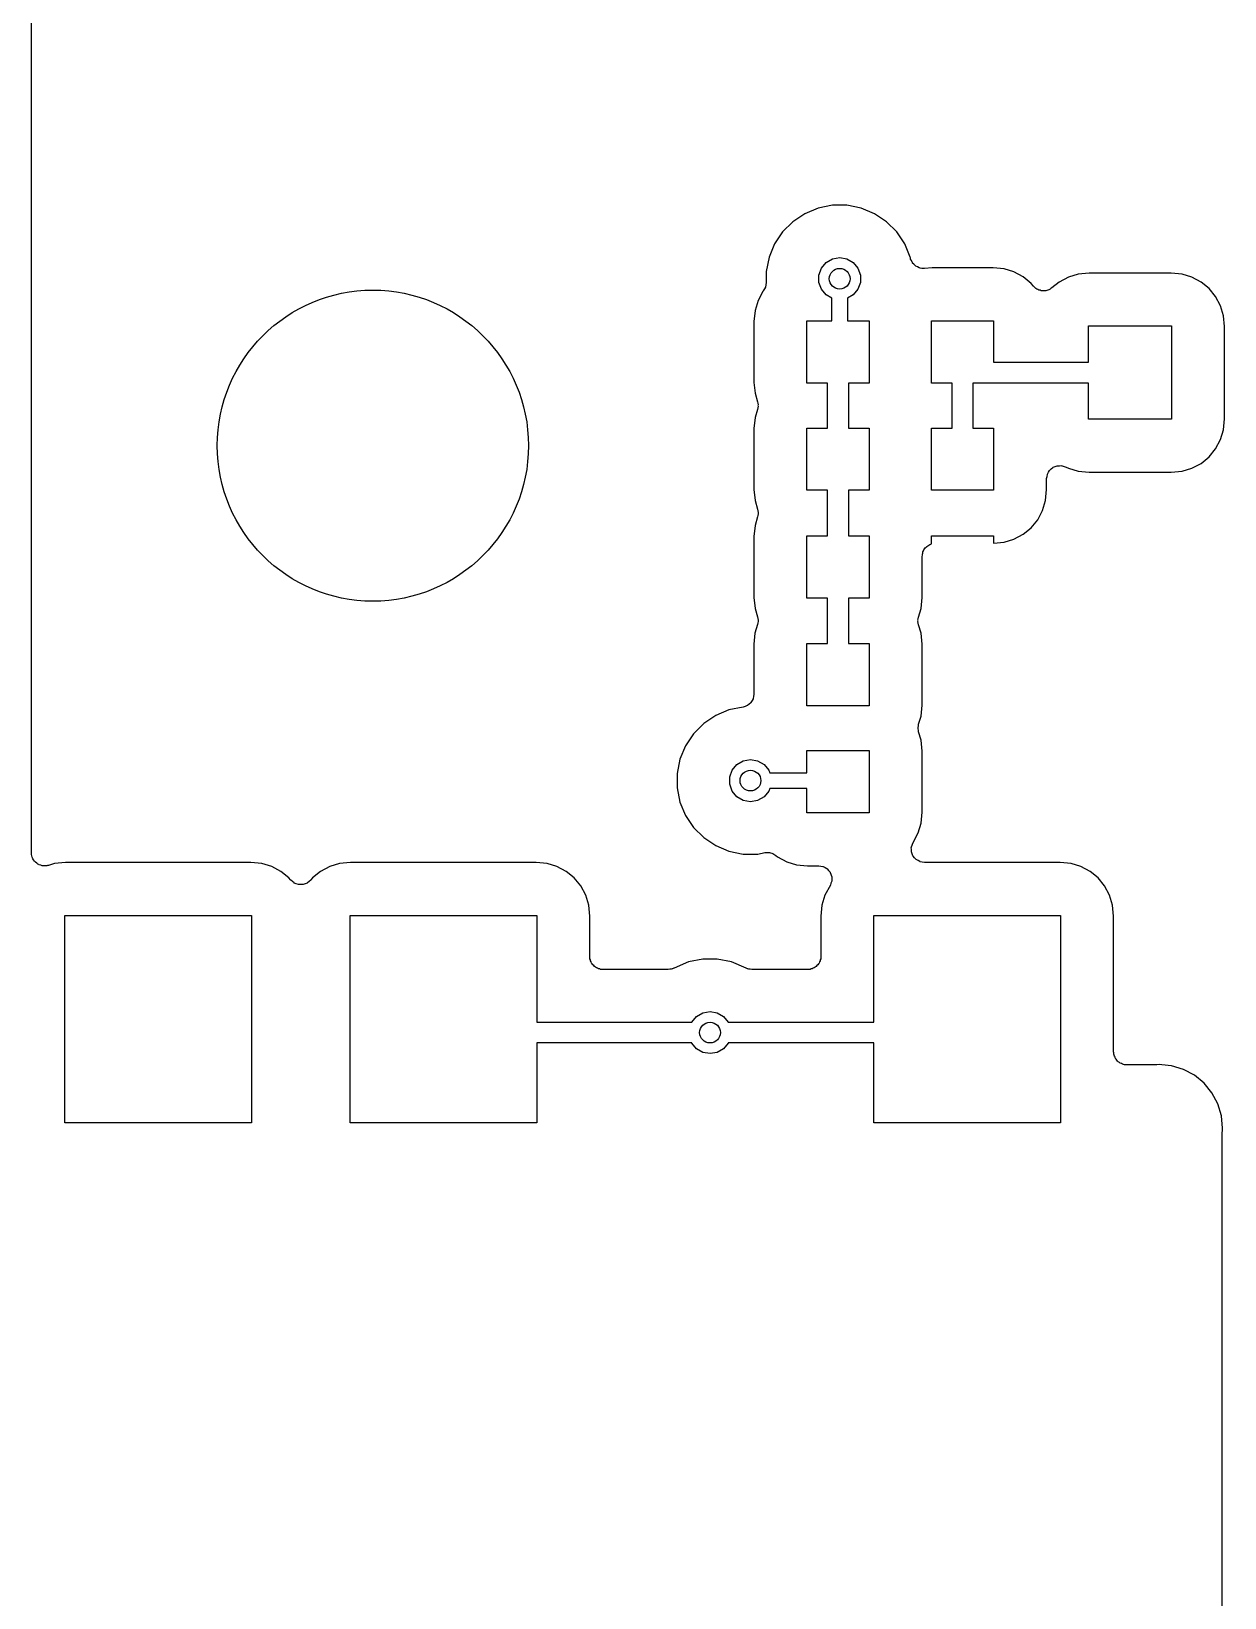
# Model space of a CAD drawing. Extents: x 552.7 to 632.3, y 410.9 to 459.8.
# Drawn here: x 552.66 to 564.16, y 426.18 to 441.29 of the extents above; entities that cross this region are included whole.
import ezdxf

# ---------------------------------------------------------------- set-up
doc = ezdxf.new("R2010")
doc.units = 0
doc.header["$MEASUREMENT"] = 0
doc.layers.add('BLACK', color=7, linetype='CONTINUOUS')

msp = doc.modelspace()

# ---------------------------------------------------------------- linework, layer by layer
at = {"layer": 'BLACK', "linetype": 'CONTINUOUS'}
for p, q in [((552.658, 433.364), (552.658, 459.649)), ((560.243, 439.581), (560.115, 439.527)), ((560.38, 439.608), (560.243, 439.581)), ((560.52, 439.608), (560.38, 439.608)), ((560.657, 439.581), (560.52, 439.608)), ((560.785, 439.527), (560.657, 439.581)), ((559.999, 439.45), (559.9, 439.351)), ((560.115, 439.527), (559.999, 439.45)), ((560.901, 439.45), (560.785, 439.527)), ((561, 439.351), (560.901, 439.45)), ((559.9, 439.351), (559.823, 439.235)), ((561.077, 439.235), (561, 439.351)), ((559.769, 439.107), (559.742, 438.97)), ((559.823, 439.235), (559.769, 439.107)), ((560.319, 439.056), (560.381, 439.091)), ((560.381, 439.091), (560.45, 439.103)), ((560.45, 439.103), (560.519, 439.091)), ((560.519, 439.091), (560.581, 439.056)), ((561.131, 439.107), (561.077, 439.235)), ((561.132, 439.1), (561.131, 439.107)), ((561.134, 439.095), (561.132, 439.1)), ((561.134, 439.09), (561.134, 439.095)), ((561.142, 439.075), (561.134, 439.09)), ((559.742, 438.97), (559.742, 438.863)), ((560.25, 438.935), (560.274, 439.002)), ((560.274, 439.002), (560.319, 439.056)), ((560.581, 439.056), (560.626, 439.002)), ((560.626, 439.002), (560.65, 438.935)), ((561.148, 439.059), (561.142, 439.075)), ((561.151, 439.055), (561.148, 439.059)), ((561.153, 439.051), (561.151, 439.055)), ((561.166, 439.039), (561.153, 439.051)), ((561.177, 439.026), (561.166, 439.039)), ((561.181, 439.023), (561.177, 439.026)), ((561.185, 439.02), (561.181, 439.023)), ((561.201, 439.013), (561.185, 439.02)), ((561.216, 439.004), (561.201, 439.013)), ((561.221, 439.004), (561.216, 439.004)), ((561.225, 439.002), (561.221, 439.004)), ((561.242, 439), (561.225, 439.002)), ((561.259, 438.998), (561.242, 439)), ((561.264, 438.999), (561.259, 438.998)), ((561.269, 438.998), (561.264, 438.999)), ((561.34, 439.005), (561.269, 438.998)), ((561.928, 439.005), (561.34, 439.005)), ((562.034, 438.995), (561.928, 439.005)), ((562.13, 438.966), (562.034, 438.995)), ((562.218, 438.919), (562.13, 438.966)), ((562.75, 438.944), (562.655, 438.915)), ((562.856, 438.955), (562.75, 438.944)), ((563.644, 438.955), (562.856, 438.955)), ((563.75, 438.944), (563.644, 438.955)), ((563.845, 438.915), (563.75, 438.944)), ((559.724, 438.801), (559.713, 438.782)), ((559.734, 438.819), (559.724, 438.801)), ((559.735, 438.82), (559.734, 438.82)), ((559.734, 438.82), (559.734, 438.819)), ((559.738, 438.841), (559.735, 438.82)), ((559.742, 438.863), (559.738, 438.841)), ((560.25, 438.865), (560.25, 438.935)), ((560.274, 438.798), (560.25, 438.865)), ((560.319, 438.744), (560.274, 438.798)), ((560.626, 438.798), (560.581, 438.744)), ((560.65, 438.865), (560.626, 438.798)), ((560.65, 438.935), (560.65, 438.865)), ((562.295, 438.855), (562.218, 438.919)), ((562.317, 438.828), (562.295, 438.855)), ((562.326, 438.821), (562.317, 438.828)), ((562.333, 438.812), (562.326, 438.821)), ((562.342, 438.807), (562.333, 438.812)), ((562.351, 438.799), (562.342, 438.807)), ((562.361, 438.796), (562.351, 438.799)), ((562.371, 438.79), (562.361, 438.796)), ((562.382, 438.788), (562.371, 438.79)), ((562.392, 438.784), (562.382, 438.788)), ((562.447, 438.787), (562.436, 438.783)), ((562.458, 438.789), (562.447, 438.787)), ((562.467, 438.794), (562.458, 438.789)), ((562.478, 438.798), (562.467, 438.794)), ((562.486, 438.805), (562.478, 438.798)), ((562.496, 438.811), (562.486, 438.805)), ((562.566, 438.868), (562.496, 438.811)), ((562.655, 438.915), (562.566, 438.868)), ((563.934, 438.868), (563.845, 438.915)), ((564.011, 438.805), (563.934, 438.868)), ((564.074, 438.727), (564.011, 438.805)), ((559.663, 438.69), (559.634, 438.594)), ((559.71, 438.778), (559.663, 438.69)), ((559.713, 438.782), (559.71, 438.778)), ((560.375, 438.712), (560.319, 438.744)), ((560.375, 438.494), (560.375, 438.712)), ((560.581, 438.744), (560.525, 438.712)), ((560.525, 438.712), (560.525, 438.494)), ((562.403, 438.784), (562.392, 438.784)), ((562.414, 438.782), (562.403, 438.784)), ((562.425, 438.784), (562.414, 438.782)), ((562.436, 438.783), (562.425, 438.784)), ((564.122, 438.639), (564.074, 438.727)), ((564.151, 438.543), (564.122, 438.639)), ((559.634, 438.594), (559.623, 438.488)), ((559.623, 438.488), (559.623, 437.9)), ((560.134, 437.894), (560.134, 438.494)), ((560.134, 438.494), (560.375, 438.494)), ((560.525, 438.494), (560.734, 438.494)), ((560.734, 438.494), (560.734, 437.894)), ((561.334, 437.894), (561.334, 438.494)), ((561.334, 438.494), (561.934, 438.494)), ((561.934, 438.494), (561.934, 438.094)), ((564.161, 438.438), (564.151, 438.543)), ((562.85, 438.094), (562.85, 438.444)), ((562.85, 438.444), (563.65, 438.444)), ((563.65, 438.444), (563.65, 437.544)), ((564.161, 437.55), (564.161, 438.438)), ((561.934, 438.094), (562.85, 438.094)), ((559.623, 437.9), (559.634, 437.795)), ((560.334, 437.894), (560.134, 437.894)), ((560.334, 437.46), (560.334, 437.894)), ((560.734, 437.894), (560.534, 437.894)), ((560.534, 437.894), (560.534, 437.46)), ((561.534, 437.894), (561.334, 437.894)), ((561.534, 437.46), (561.534, 437.894)), ((561.82, 437.894), (561.734, 437.894)), ((561.734, 437.894), (561.734, 437.46)), ((561.826, 437.893), (561.82, 437.894)), ((561.839, 437.894), (561.826, 437.893)), ((562.85, 437.894), (561.839, 437.894)), ((562.85, 437.544), (562.85, 437.894)), ((559.634, 437.795), (559.658, 437.714)), ((559.658, 437.64), (559.634, 437.56)), ((559.658, 437.714), (559.66, 437.699)), ((559.66, 437.655), (559.658, 437.64)), ((559.66, 437.699), (559.663, 437.684)), ((559.663, 437.67), (559.66, 437.655)), ((559.663, 437.684), (559.662, 437.677)), ((559.662, 437.677), (559.663, 437.67)), ((559.634, 437.56), (559.623, 437.454)), ((559.623, 437.454), (559.623, 436.866)), ((560.134, 436.86), (560.134, 437.46)), ((560.134, 437.46), (560.334, 437.46)), ((560.534, 437.46), (560.734, 437.46)), ((560.734, 437.46), (560.734, 436.86)), ((561.334, 436.86), (561.334, 437.46)), ((561.334, 437.46), (561.534, 437.46)), ((561.734, 437.46), (561.934, 437.46)), ((561.934, 437.46), (561.934, 436.86)), ((563.65, 437.544), (562.85, 437.544)), ((564.122, 437.348), (564.151, 437.444)), ((564.151, 437.444), (564.161, 437.55)), ((564.074, 437.26), (564.122, 437.348)), ((563.934, 437.119), (564.011, 437.183)), ((564.011, 437.183), (564.074, 437.26)), ((562.445, 436.972), (562.449, 436.992)), ((562.449, 436.992), (562.452, 437.012)), ((562.452, 437.012), (562.453, 437.014)), ((562.453, 437.016), (562.463, 437.033)), ((562.453, 437.014), (562.453, 437.016)), ((562.463, 437.033), (562.472, 437.051)), ((562.472, 437.051), (562.474, 437.052)), ((562.474, 437.052), (562.475, 437.054)), ((562.475, 437.054), (562.49, 437.067)), ((562.49, 437.067), (562.505, 437.08)), ((562.505, 437.08), (562.507, 437.081)), ((562.507, 437.081), (562.509, 437.082)), ((562.509, 437.082), (562.528, 437.089)), ((562.528, 437.089), (562.546, 437.097)), ((562.546, 437.097), (562.548, 437.097)), ((562.548, 437.097), (562.55, 437.097)), ((562.55, 437.097), (562.57, 437.097)), ((562.57, 437.097), (562.59, 437.098)), ((562.59, 437.098), (562.592, 437.097)), ((562.592, 437.097), (562.594, 437.097)), ((562.594, 437.097), (562.613, 437.09)), ((562.613, 437.09), (562.632, 437.084)), ((562.632, 437.084), (562.655, 437.072)), ((562.655, 437.072), (562.75, 437.043)), ((562.75, 437.043), (562.856, 437.033)), ((562.856, 437.033), (563.644, 437.033)), ((563.644, 437.033), (563.75, 437.043)), ((563.75, 437.043), (563.845, 437.072)), ((563.845, 437.072), (563.934, 437.119)), ((559.623, 436.866), (559.634, 436.76)), ((560.334, 436.86), (560.134, 436.86)), ((560.334, 436.42), (560.334, 436.86)), ((560.734, 436.86), (560.534, 436.86)), ((560.534, 436.86), (560.534, 436.42)), ((561.934, 436.86), (561.334, 436.86)), ((562.435, 436.76), (562.445, 436.866)), ((562.445, 436.866), (562.445, 436.972)), ((559.634, 436.76), (559.659, 436.677)), ((559.659, 436.677), (559.661, 436.662)), ((562.406, 436.665), (562.435, 436.76)), ((559.659, 436.603), (559.634, 436.52)), ((559.661, 436.618), (559.659, 436.603)), ((559.661, 436.662), (559.664, 436.647)), ((559.664, 436.633), (559.661, 436.618)), ((559.664, 436.647), (559.663, 436.64)), ((559.663, 436.64), (559.664, 436.633)), ((562.295, 436.499), (562.359, 436.576)), ((562.359, 436.576), (562.406, 436.665)), ((559.634, 436.52), (559.623, 436.414)), ((559.623, 436.414), (559.623, 435.826)), ((560.134, 435.82), (560.134, 436.42)), ((560.134, 436.42), (560.334, 436.42)), ((560.534, 436.42), (560.734, 436.42)), ((560.734, 436.42), (560.734, 435.82)), ((561.334, 436.342), (561.334, 436.42)), ((561.334, 436.42), (561.934, 436.42)), ((561.934, 436.42), (561.934, 436.35)), ((562.034, 436.359), (562.13, 436.388)), ((562.13, 436.388), (562.218, 436.436)), ((562.218, 436.436), (562.295, 436.499)), ((561.245, 436.222), (561.247, 436.233)), ((561.245, 435.826), (561.245, 436.222)), ((561.247, 436.244), (561.251, 436.254)), ((561.247, 436.233), (561.247, 436.244)), ((561.251, 436.254), (561.253, 436.265)), ((561.253, 436.265), (561.258, 436.275)), ((561.258, 436.275), (561.262, 436.285)), ((561.262, 436.285), (561.269, 436.294)), ((561.269, 436.294), (561.275, 436.304)), ((561.275, 436.304), (561.283, 436.311)), ((561.283, 436.311), (561.291, 436.319)), ((561.291, 436.319), (561.3, 436.325)), ((561.3, 436.325), (561.309, 436.332)), ((561.309, 436.332), (561.319, 436.336)), ((561.319, 436.336), (561.329, 436.341)), ((561.329, 436.341), (561.334, 436.342)), ((561.934, 436.35), (562.034, 436.359)), ((559.623, 435.826), (559.634, 435.72)), ((560.334, 435.82), (560.134, 435.82)), ((560.334, 435.381), (560.334, 435.82)), ((560.734, 435.82), (560.534, 435.82)), ((560.534, 435.82), (560.534, 435.381)), ((561.235, 435.72), (561.245, 435.826)), ((559.634, 435.72), (559.658, 435.638)), ((559.658, 435.638), (559.66, 435.623)), ((559.66, 435.623), (559.664, 435.608)), ((561.204, 435.607), (561.208, 435.621)), ((561.208, 435.621), (561.209, 435.637)), ((561.209, 435.637), (561.235, 435.72)), ((559.633, 435.481), (559.623, 435.375)), ((559.658, 435.565), (559.633, 435.481)), ((559.66, 435.58), (559.658, 435.565)), ((559.664, 435.595), (559.66, 435.58)), ((559.664, 435.608), (559.663, 435.601)), ((559.663, 435.601), (559.664, 435.595)), ((561.205, 435.6), (561.204, 435.607)), ((561.204, 435.593), (561.205, 435.6)), ((561.208, 435.578), (561.204, 435.593)), ((561.209, 435.563), (561.208, 435.578)), ((561.234, 435.481), (561.209, 435.563)), ((561.245, 435.375), (561.234, 435.481)), ((559.623, 435.375), (559.623, 434.893)), ((560.134, 434.781), (560.134, 435.381)), ((560.134, 435.381), (560.334, 435.381)), ((560.534, 435.381), (560.734, 435.381)), ((560.734, 435.381), (560.734, 434.781)), ((561.245, 434.787), (561.245, 435.375)), ((559.619, 434.872), (559.616, 434.852)), ((559.623, 434.893), (559.619, 434.872)), ((559.383, 434.741), (559.255, 434.687)), ((559.52, 434.768), (559.383, 434.741)), ((559.54, 434.776), (559.52, 434.768)), ((559.559, 434.783), (559.54, 434.776)), ((559.56, 434.783), (559.559, 434.783)), ((559.561, 434.784), (559.56, 434.783)), ((559.577, 434.798), (559.561, 434.784)), ((559.593, 434.811), (559.577, 434.798)), ((559.594, 434.812), (559.593, 434.811)), ((559.595, 434.813), (559.594, 434.812)), ((559.605, 434.831), (559.595, 434.813)), ((559.615, 434.849), (559.605, 434.831)), ((559.616, 434.852), (559.615, 434.851)), ((559.615, 434.851), (559.615, 434.849)), ((560.734, 434.781), (560.134, 434.781)), ((561.234, 434.682), (561.245, 434.787)), ((559.139, 434.61), (559.04, 434.511)), ((559.255, 434.687), (559.139, 434.61)), ((561.205, 434.573), (561.209, 434.588)), ((561.206, 434.566), (561.205, 434.573)), ((561.205, 434.56), (561.206, 434.566)), ((561.209, 434.545), (561.205, 434.56)), ((561.209, 434.588), (561.211, 434.603)), ((561.211, 434.603), (561.234, 434.682)), ((559.04, 434.511), (558.963, 434.395)), ((561.211, 434.53), (561.209, 434.545)), ((561.235, 434.45), (561.211, 434.53)), ((561.245, 434.344), (561.235, 434.45)), ((558.909, 434.267), (558.882, 434.13)), ((558.963, 434.395), (558.909, 434.267)), ((559.521, 434.251), (559.59, 434.263)), ((559.59, 434.263), (559.659, 434.251)), ((560.134, 434.135), (560.134, 434.35)), ((560.134, 434.35), (560.734, 434.35)), ((560.734, 434.35), (560.734, 433.75)), ((561.245, 433.756), (561.245, 434.344)), ((558.882, 434.13), (558.882, 433.99)), ((559.39, 434.095), (559.414, 434.162)), ((559.414, 434.162), (559.459, 434.216)), ((559.459, 434.216), (559.521, 434.251)), ((559.659, 434.251), (559.721, 434.216)), ((559.721, 434.216), (559.766, 434.162)), ((559.766, 434.162), (559.776, 434.135)), ((559.776, 434.135), (560.134, 434.135)), ((558.882, 433.99), (558.909, 433.853)), ((559.39, 434.025), (559.39, 434.095)), ((559.414, 433.958), (559.39, 434.025)), ((559.459, 433.904), (559.414, 433.958)), ((559.766, 433.958), (559.721, 433.904)), ((559.776, 433.985), (559.766, 433.958)), ((560.134, 433.985), (559.776, 433.985)), ((560.134, 433.75), (560.134, 433.985)), ((558.909, 433.853), (558.963, 433.725)), ((559.521, 433.869), (559.459, 433.904)), ((559.59, 433.857), (559.521, 433.869)), ((559.659, 433.869), (559.59, 433.857)), ((559.721, 433.904), (559.659, 433.869)), ((558.963, 433.725), (559.04, 433.609)), ((560.734, 433.75), (560.134, 433.75)), ((561.235, 433.65), (561.245, 433.756)), ((559.04, 433.609), (559.139, 433.51)), ((559.139, 433.51), (559.255, 433.433)), ((561.154, 433.458), (561.206, 433.555)), ((561.206, 433.555), (561.235, 433.65)), ((552.659, 433.357), (552.658, 433.364)), ((552.659, 433.349), (552.659, 433.357)), ((552.663, 433.335), (552.659, 433.349)), ((559.255, 433.433), (559.383, 433.379)), ((559.383, 433.379), (559.52, 433.352)), ((559.52, 433.352), (559.66, 433.352)), ((559.66, 433.352), (559.729, 433.366)), ((559.729, 433.366), (559.74, 433.366)), ((559.74, 433.366), (559.752, 433.368)), ((559.752, 433.368), (559.762, 433.366)), ((559.762, 433.366), (559.773, 433.367)), ((559.773, 433.367), (559.784, 433.363)), ((559.784, 433.363), (559.795, 433.361)), ((559.795, 433.361), (559.805, 433.356)), ((559.805, 433.356), (559.814, 433.352)), ((559.814, 433.352), (559.824, 433.345)), ((561.14, 433.416), (561.141, 433.418)), ((561.141, 433.396), (561.14, 433.416)), ((561.141, 433.42), (561.148, 433.439)), ((561.141, 433.418), (561.141, 433.42)), ((561.141, 433.376), (561.141, 433.396)), ((561.142, 433.374), (561.141, 433.376)), ((561.142, 433.372), (561.142, 433.374)), ((561.149, 433.353), (561.142, 433.372)), ((561.148, 433.439), (561.154, 433.458)), ((561.156, 433.335), (561.149, 433.353)), ((552.666, 433.321), (552.663, 433.335)), ((552.669, 433.314), (552.666, 433.321)), ((552.672, 433.307), (552.669, 433.314)), ((552.68, 433.295), (552.672, 433.307)), ((552.688, 433.283), (552.68, 433.295)), ((552.694, 433.278), (552.688, 433.283)), ((552.698, 433.272), (552.694, 433.278)), ((552.71, 433.264), (552.698, 433.272)), ((552.721, 433.254), (552.71, 433.264)), ((552.729, 433.252), (552.721, 433.254)), ((552.735, 433.248), (552.729, 433.252)), ((552.749, 433.244), (552.735, 433.248)), ((552.763, 433.239), (552.749, 433.244)), ((552.771, 433.239), (552.763, 433.239)), ((552.778, 433.238), (552.771, 433.239)), ((552.793, 433.239), (552.778, 433.238)), ((552.807, 433.239), (552.793, 433.239)), ((552.814, 433.242), (552.807, 433.239)), ((552.822, 433.243), (552.814, 433.242)), ((552.88, 433.261), (552.822, 433.243)), ((552.986, 433.271), (552.88, 433.261)), ((554.774, 433.271), (552.986, 433.271)), ((554.88, 433.261), (554.774, 433.271)), ((554.975, 433.232), (554.88, 433.261)), ((555.064, 433.184), (554.975, 433.232)), ((555.535, 433.232), (555.446, 433.184)), ((555.63, 433.261), (555.535, 433.232)), ((555.736, 433.271), (555.63, 433.261)), ((557.524, 433.271), (555.736, 433.271)), ((557.63, 433.261), (557.524, 433.271)), ((557.725, 433.232), (557.63, 433.261)), ((557.814, 433.184), (557.725, 433.232)), ((559.824, 433.345), (559.834, 433.339)), ((559.834, 433.339), (559.851, 433.326)), ((559.851, 433.326), (559.939, 433.278)), ((559.939, 433.278), (560.035, 433.249)), ((560.035, 433.249), (560.14, 433.239)), ((560.14, 433.239), (560.248, 433.239)), ((560.248, 433.239), (560.268, 433.235)), ((560.268, 433.235), (560.288, 433.233)), ((560.288, 433.233), (560.289, 433.232)), ((560.289, 433.232), (560.292, 433.231)), ((560.292, 433.231), (560.309, 433.221)), ((560.309, 433.221), (560.326, 433.212)), ((560.326, 433.212), (560.328, 433.21)), ((560.328, 433.21), (560.33, 433.209)), ((560.33, 433.209), (560.343, 433.194)), ((561.157, 433.333), (561.156, 433.335)), ((561.158, 433.331), (561.157, 433.333)), ((561.172, 433.316), (561.158, 433.331)), ((561.184, 433.301), (561.172, 433.316)), ((561.186, 433.3), (561.184, 433.301)), ((561.188, 433.298), (561.186, 433.3)), ((561.205, 433.289), (561.188, 433.298)), ((561.223, 433.279), (561.205, 433.289)), ((561.225, 433.278), (561.223, 433.279)), ((561.227, 433.277), (561.225, 433.278)), ((561.246, 433.275), (561.227, 433.277)), ((561.266, 433.271), (561.246, 433.275)), ((562.574, 433.271), (561.266, 433.271)), ((562.68, 433.261), (562.574, 433.271)), ((562.775, 433.232), (562.68, 433.261)), ((562.864, 433.184), (562.775, 433.232)), ((555.141, 433.121), (555.064, 433.184)), ((555.157, 433.102), (555.141, 433.121)), ((555.158, 433.101), (555.157, 433.102)), ((555.159, 433.099), (555.158, 433.101)), ((555.175, 433.086), (555.159, 433.099)), ((555.19, 433.073), (555.175, 433.086)), ((555.192, 433.072), (555.19, 433.073)), ((555.193, 433.071), (555.192, 433.072)), ((555.212, 433.065), (555.193, 433.071)), ((555.232, 433.057), (555.212, 433.065)), ((555.233, 433.057), (555.232, 433.057)), ((555.234, 433.057), (555.233, 433.057)), ((555.255, 433.057), (555.234, 433.057)), ((555.276, 433.057), (555.255, 433.057)), ((555.277, 433.057), (555.276, 433.057)), ((555.278, 433.057), (555.277, 433.057)), ((555.298, 433.065), (555.278, 433.057)), ((555.317, 433.071), (555.298, 433.065)), ((555.318, 433.072), (555.317, 433.071)), ((555.32, 433.073), (555.318, 433.072)), ((555.335, 433.086), (555.32, 433.073)), ((555.351, 433.099), (555.335, 433.086)), ((555.352, 433.101), (555.351, 433.099)), ((555.353, 433.102), (555.352, 433.101)), ((555.369, 433.121), (555.353, 433.102)), ((555.446, 433.184), (555.369, 433.121)), ((557.891, 433.121), (557.814, 433.184)), ((557.954, 433.044), (557.891, 433.121)), ((560.36, 433.052), (560.308, 432.955)), ((560.343, 433.194), (560.356, 433.179)), ((560.356, 433.179), (560.357, 433.177)), ((560.357, 433.177), (560.358, 433.175)), ((560.358, 433.175), (560.365, 433.157)), ((560.366, 433.071), (560.36, 433.052)), ((560.365, 433.157), (560.372, 433.138)), ((560.373, 433.09), (560.366, 433.071)), ((560.372, 433.138), (560.372, 433.136)), ((560.372, 433.136), (560.373, 433.134)), ((560.373, 433.134), (560.373, 433.114)), ((560.373, 433.114), (560.374, 433.094)), ((560.374, 433.094), (560.373, 433.092)), ((560.373, 433.092), (560.373, 433.09)), ((562.941, 433.121), (562.864, 433.184)), ((563.004, 433.044), (562.941, 433.121)), ((558.002, 432.955), (557.954, 433.044)), ((558.031, 432.86), (558.002, 432.955)), ((560.308, 432.955), (560.279, 432.86)), ((563.052, 432.955), (563.004, 433.044)), ((563.081, 432.86), (563.052, 432.955)), ((552.98, 430.76), (552.98, 432.76)), ((552.98, 432.76), (554.78, 432.76)), ((554.78, 432.76), (554.78, 430.76)), ((555.73, 430.76), (555.73, 432.76)), ((555.73, 432.76), (557.53, 432.76)), ((557.53, 432.76), (557.53, 431.73)), ((558.041, 432.754), (558.031, 432.86)), ((558.041, 432.365), (558.041, 432.754)), ((560.279, 432.86), (560.269, 432.754)), ((560.269, 432.754), (560.269, 432.365)), ((560.78, 431.73), (560.78, 432.76)), ((560.78, 432.76), (562.58, 432.76)), ((562.58, 432.76), (562.58, 430.76)), ((563.091, 432.754), (563.081, 432.86)), ((563.091, 431.445), (563.091, 432.754)), ((558.043, 432.354), (558.041, 432.365)), ((558.043, 432.343), (558.043, 432.354)), ((558.047, 432.333), (558.043, 432.343)), ((558.049, 432.322), (558.047, 432.333)), ((558.054, 432.312), (558.049, 432.322)), ((558.058, 432.301), (558.054, 432.312)), ((558.065, 432.293), (558.058, 432.301)), ((558.071, 432.283), (558.065, 432.293)), ((558.993, 432.311), (558.853, 432.253)), ((559.13, 432.338), (558.993, 432.311)), ((559.27, 432.338), (559.13, 432.338)), ((559.407, 432.311), (559.27, 432.338)), ((559.547, 432.253), (559.407, 432.311)), ((560.245, 432.293), (560.239, 432.283)), ((560.252, 432.301), (560.245, 432.293)), ((560.256, 432.312), (560.252, 432.301)), ((560.261, 432.322), (560.256, 432.312)), ((560.263, 432.333), (560.261, 432.322)), ((560.267, 432.343), (560.263, 432.333)), ((560.269, 432.365), (560.267, 432.354)), ((560.267, 432.354), (560.267, 432.343)), ((558.079, 432.276), (558.071, 432.283)), ((558.086, 432.268), (558.079, 432.276)), ((558.096, 432.262), (558.086, 432.268)), ((558.105, 432.255), (558.096, 432.262)), ((558.115, 432.251), (558.105, 432.255)), ((558.125, 432.246), (558.115, 432.251)), ((558.136, 432.244), (558.125, 432.246)), ((558.146, 432.24), (558.136, 432.244)), ((558.157, 432.24), (558.146, 432.24)), ((558.168, 432.238), (558.157, 432.24)), ((558.797, 432.238), (558.168, 432.238)), ((558.812, 432.241), (558.797, 432.238)), ((558.827, 432.242), (558.812, 432.241)), ((558.834, 432.244), (558.827, 432.242)), ((558.84, 432.246), (558.834, 432.244)), ((558.852, 432.252), (558.84, 432.246)), ((558.853, 432.253), (558.852, 432.252)), ((559.548, 432.252), (559.547, 432.253)), ((559.56, 432.246), (559.548, 432.252)), ((559.566, 432.244), (559.56, 432.246)), ((559.573, 432.242), (559.566, 432.244)), ((559.588, 432.241), (559.573, 432.242)), ((559.603, 432.238), (559.588, 432.241)), ((560.142, 432.238), (559.603, 432.238)), ((560.153, 432.24), (560.142, 432.238)), ((560.164, 432.24), (560.153, 432.24)), ((560.174, 432.244), (560.164, 432.24)), ((560.185, 432.246), (560.174, 432.244)), ((560.195, 432.251), (560.185, 432.246)), ((560.205, 432.255), (560.195, 432.251)), ((560.214, 432.262), (560.205, 432.255)), ((560.224, 432.268), (560.214, 432.262)), ((560.231, 432.276), (560.224, 432.268)), ((560.239, 432.283), (560.231, 432.276)), ((557.53, 431.73), (559.024, 431.73)), ((559.024, 431.732), (559.069, 431.786)), ((559.024, 431.73), (559.024, 431.732)), ((559.069, 431.786), (559.131, 431.821)), ((559.131, 431.821), (559.2, 431.833)), ((559.2, 431.833), (559.269, 431.821)), ((559.269, 431.821), (559.331, 431.786)), ((559.331, 431.786), (559.376, 431.732)), ((559.376, 431.732), (559.376, 431.73)), ((559.376, 431.73), (560.78, 431.73)), ((559.024, 431.53), (557.53, 431.53)), ((557.53, 431.53), (557.53, 430.76)), ((559.024, 431.528), (559.024, 431.53)), ((559.069, 431.474), (559.024, 431.528)), ((559.131, 431.439), (559.069, 431.474)), ((559.2, 431.427), (559.131, 431.439)), ((559.269, 431.439), (559.2, 431.427)), ((559.331, 431.474), (559.269, 431.439)), ((559.376, 431.528), (559.331, 431.474)), ((560.78, 431.53), (559.376, 431.53)), ((559.376, 431.53), (559.376, 431.528)), ((560.78, 430.76), (560.78, 431.53)), ((563.093, 431.434), (563.091, 431.445)), ((563.093, 431.423), (563.093, 431.434)), ((563.097, 431.413), (563.093, 431.423)), ((563.099, 431.402), (563.097, 431.413)), ((563.104, 431.392), (563.099, 431.402)), ((563.108, 431.381), (563.104, 431.392)), ((563.115, 431.373), (563.108, 431.381)), ((563.121, 431.363), (563.115, 431.373)), ((563.129, 431.356), (563.121, 431.363)), ((563.136, 431.348), (563.129, 431.356)), ((563.146, 431.342), (563.136, 431.348)), ((563.155, 431.335), (563.146, 431.342)), ((563.165, 431.331), (563.155, 431.335)), ((563.175, 431.326), (563.165, 431.331)), ((563.186, 431.324), (563.175, 431.326)), ((563.196, 431.32), (563.186, 431.324)), ((563.207, 431.32), (563.196, 431.32)), ((563.218, 431.318), (563.207, 431.32)), ((563.494, 431.318), (563.218, 431.318)), ((563.5, 431.319), (563.494, 431.318)), ((563.506, 431.319), (563.5, 431.319)), ((563.53, 431.321), (563.506, 431.319)), ((563.554, 431.319), (563.53, 431.321)), ((563.649, 431.309), (563.554, 431.319)), ((563.554, 431.319), (563.554, 431.319)), ((563.764, 431.274), (563.649, 431.309)), ((563.869, 431.218), (563.764, 431.274)), ((563.962, 431.142), (563.869, 431.218)), ((564.038, 431.049), (563.962, 431.142)), ((564.094, 430.944), (564.038, 431.049)), ((564.129, 430.829), (564.094, 430.944)), ((564.141, 430.71), (564.129, 430.829)), ((554.78, 430.76), (552.98, 430.76)), ((557.53, 430.76), (555.73, 430.76)), ((562.58, 430.76), (560.78, 430.76)), ((564.138, 430.674), (564.139, 430.68)), ((564.138, 424.326), (564.138, 430.674)), ((564.139, 430.686), (564.141, 430.71)), ((564.139, 430.68), (564.139, 430.686))]:
    msp.add_line(p, q, dxfattribs=at)
at = {"layer": 'BLACK'}
for centre, radius in [((560.45, 438.9), 0.1), ((555.95, 437.29), 1.5), ((559.59, 434.06), 0.1), ((559.2, 431.63), 0.1)]:
    msp.add_circle(centre, radius, dxfattribs=at)

doc.saveas('drawing.dxf')
